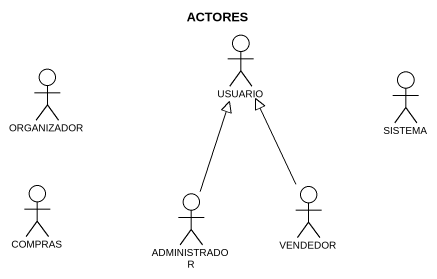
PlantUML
@startuml
title ACTORES
actor USUARIO
actor ORGANIZADOR
actor SISTEMA
actor COMPRAS
actor ADMINISTRADOR
actor VENDEDOR
ADMINISTRADOR -up-|> USUARIO
VENDEDOR -up-|> USUARIO
@enduml
